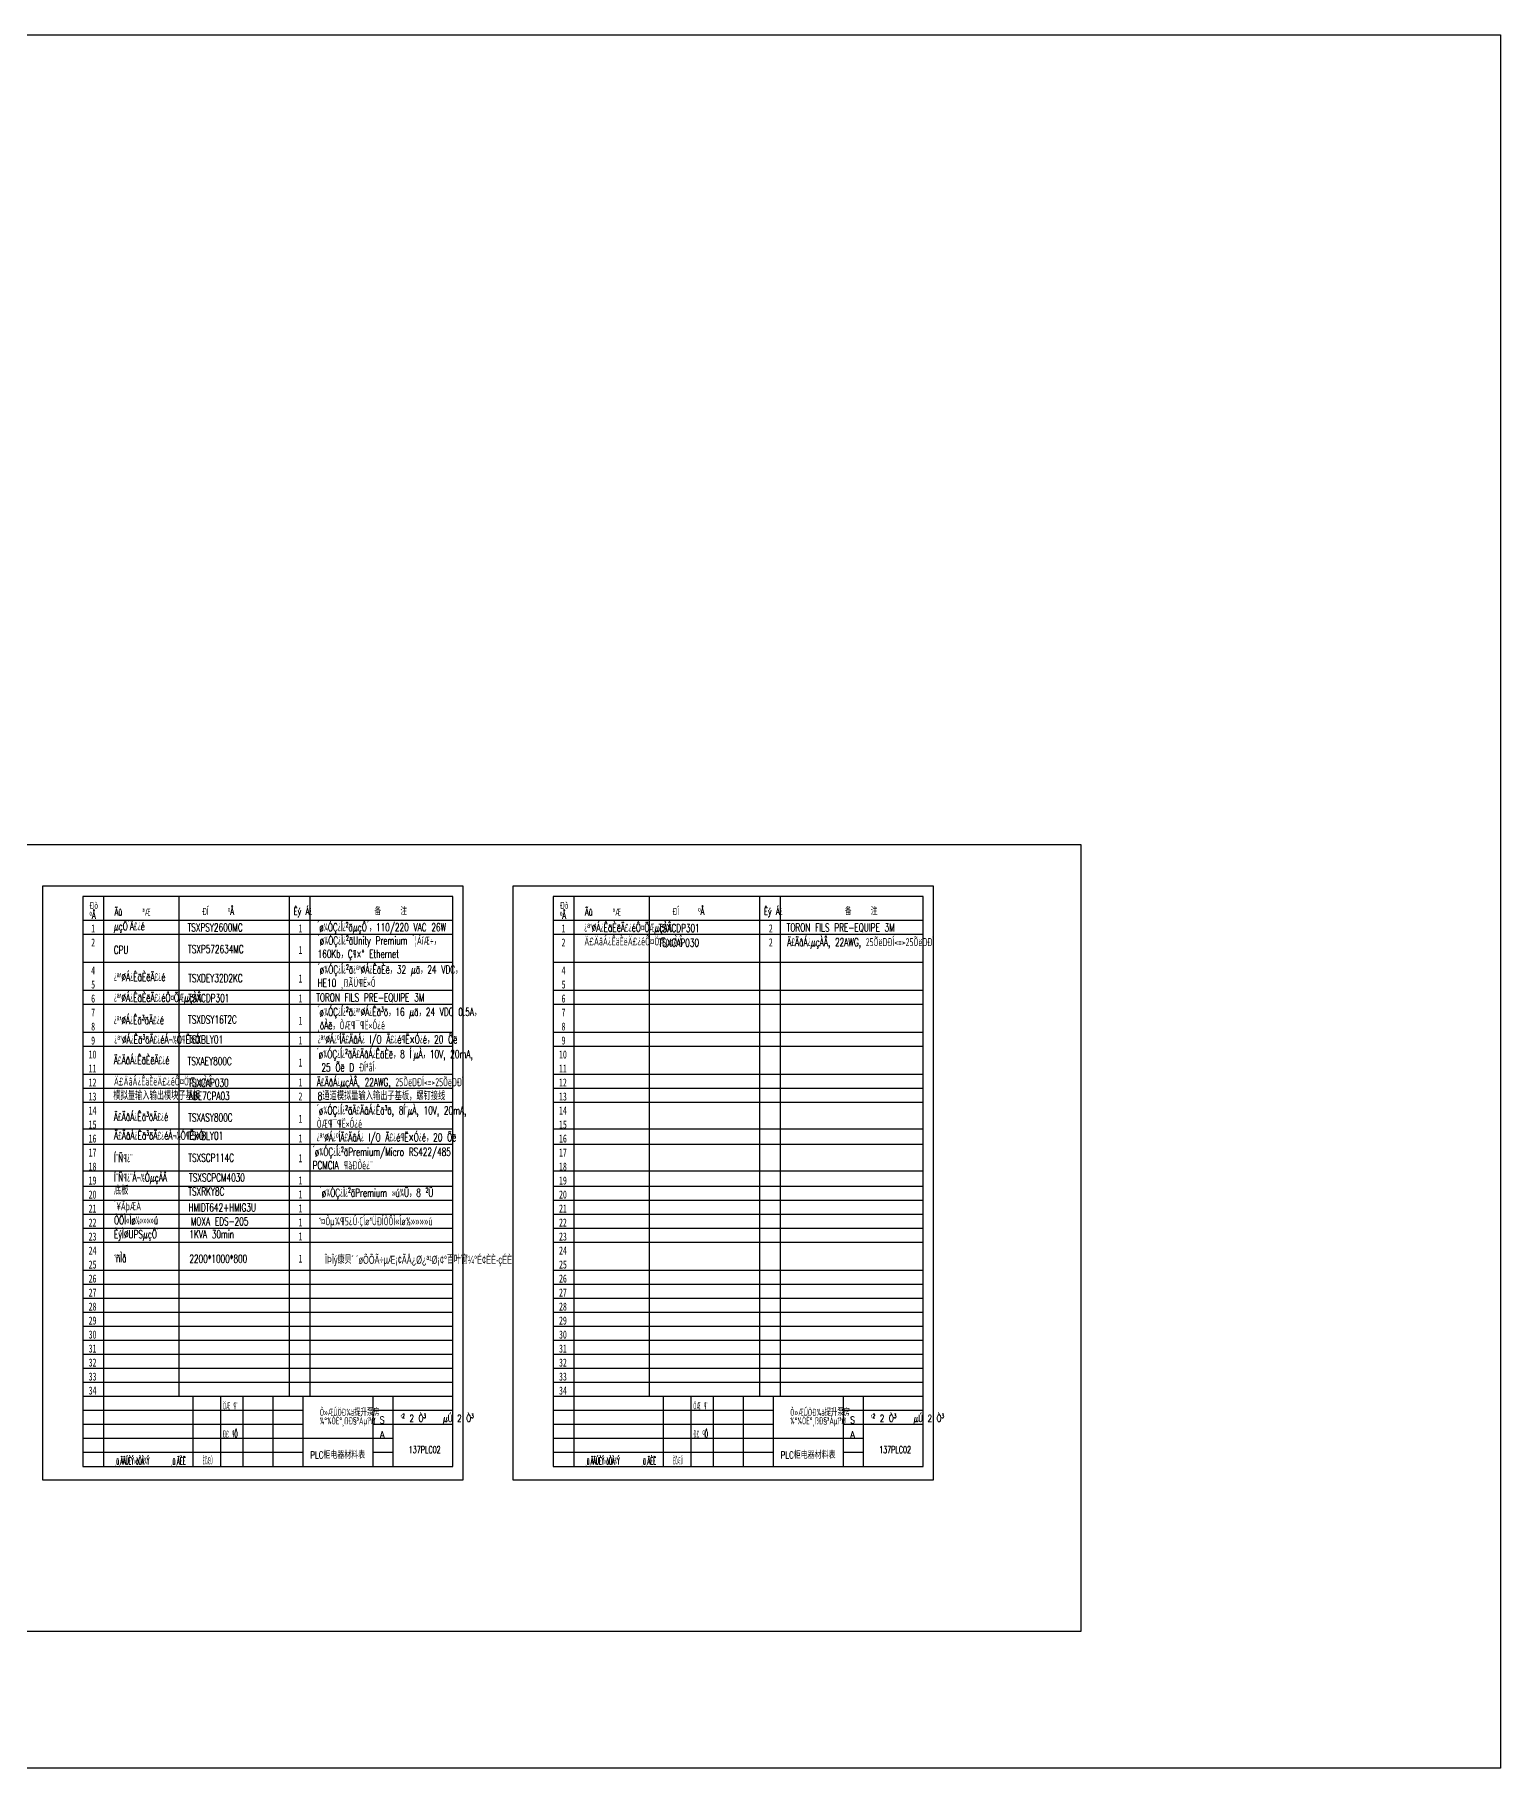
# Model space of a CAD drawing. Header units: millimetres. Extents: x 201 to 11482, y -7821 to 251.
# Drawn here: x 10016 to 11482, y -5888 to -4154 of the extents above; entities that cross this region are included whole.
import ezdxf
from ezdxf.enums import TextEntityAlignment as Align

# ---------------------------------------------------------------- set-up
doc = ezdxf.new("R2010")
doc.units = ezdxf.units.MM
doc.linetypes.add('CENTER2', pattern=[1.125, 0.75, -0.125, 0.125, -0.125])
for name, color, linetype in [('01´ÖÊµÏß', 3, 'Continuous'), ('02', 7, 'Continuous'), ('02Ï¸ÊµÏß', 7, 'Continuous'), ('11', 7, 'Continuous')]:
    doc.layers.add(name, color=color, linetype=linetype)
doc.layers.add('SECTION', color=3, linetype='CENTER2', lineweight=9)
doc.styles.add('HZ', font='txt', dxfattribs={"width": 0.67, "bigfont": 'hztxt'})

msp = doc.modelspace()

# ---------------------------------------------------------------- linework, layer by layer
at = {"color": 7, "linetype": 'Continuous'}
for p, q in [((10434.586, -5016.175), (10064.586, -5016.175)), ((10905.038, -5016.175), (10535.038, -5016.175)), ((10434.586, -5040.175), (10064.586, -5040.175)), ((10905.038, -5040.175), (10535.038, -5040.175)), ((10434.586, -5516.175), (10064.586, -5516.175)), ((10174.586, -5516.175), (10174.586, -5586.175)), ((10202.326, -5516.175), (10202.326, -5586.175)), ((10224.586, -5516.175), (10224.586, -5586.175)), ((10254.586, -5516.175), (10254.586, -5586.175)), ((10284.586, -5516.175), (10284.586, -5586.175)), ((10354.586, -5516.175), (10354.586, -5586.175)), ((10374.586, -5516.175), (10374.586, -5586.573)), ((10905.038, -5516.175), (10535.038, -5516.175)), ((10645.038, -5516.175), (10645.038, -5586.175)), ((10672.778, -5516.175), (10672.778, -5586.175)), ((10695.038, -5516.175), (10695.038, -5586.175)), ((10725.038, -5516.175), (10725.038, -5586.175)), ((10755.038, -5516.175), (10755.038, -5586.175)), ((10825.038, -5516.175), (10825.038, -5586.175)), ((10845.038, -5516.175), (10845.038, -5586.573)), ((10284.586, -5530.175), (10064.586, -5530.175)), ((10284.586, -5544.175), (10064.586, -5544.175)), ((10434.586, -5530.175), (10354.586, -5530.175)), ((10434.586, -5544.175), (10354.586, -5544.175)), ((10755.038, -5530.175), (10535.038, -5530.175)), ((10755.038, -5544.175), (10535.038, -5544.175)), ((10905.038, -5530.175), (10825.038, -5530.175)), ((10905.038, -5544.175), (10825.038, -5544.175)), ((10354.586, -5558.175), (10064.586, -5558.175)), ((10374.586, -5558.175), (10354.586, -5558.175)), ((10825.038, -5558.175), (10535.038, -5558.175)), ((10845.038, -5558.175), (10825.038, -5558.175)), ((10284.586, -5572.175), (10064.586, -5572.175)), ((10374.586, -5572.175), (10354.586, -5572.175)), ((10755.038, -5572.175), (10535.038, -5572.175)), ((10845.038, -5572.175), (10825.038, -5572.175)), ((10064.586, -5586.175), (10434.586, -5586.175)), ((10535.038, -5586.175), (10905.038, -5586.175))]:
    msp.add_line(p, q, dxfattribs=at)
msp.add_lwpolyline([(741.178, -4154.422), (11482.36, -4154.422), (11482.36, -5887.788), (741.178, -5887.788)], close=True)
at = {"layer": '01´ÖÊµÏß'}
for p, q in [((10064.586, -5016.175), (10064.586, -5586.175)), ((10085.251, -5016.175), (10085.251, -5586.175)), ((10160.598, -5016.175), (10160.598, -5516.175)), ((10270.953, -5016.175), (10270.953, -5516.175)), ((10291.602, -5016.175), (10291.602, -5516.175)), ((10434.586, -5586.175), (10434.586, -5016.175)), ((10535.038, -5016.175), (10535.038, -5586.175)), ((10555.704, -5016.175), (10555.704, -5586.175)), ((10631.051, -5016.175), (10631.051, -5516.175)), ((10741.406, -5016.175), (10741.406, -5516.175)), ((10762.055, -5016.175), (10762.055, -5516.175)), ((10905.038, -5586.175), (10905.038, -5016.175))]:
    msp.add_line(p, q, dxfattribs=at)
at = {"layer": '02', "color": 7, "linetype": 'Continuous'}
for p, q in [((10024.586, -5599.593), (10024.586, -5005.593)), ((10024.586, -5005.593), (10444.586, -5005.593)), ((10444.586, -5005.593), (10444.586, -5599.593)), ((10495.038, -5599.593), (10495.038, -5005.593)), ((10495.038, -5005.593), (10915.038, -5005.593)), ((10915.038, -5005.593), (10915.038, -5599.593)), ((10444.586, -5599.593), (10024.586, -5599.593)), ((10915.038, -5599.593), (10495.038, -5599.593))]:
    msp.add_line(p, q, dxfattribs=at)
at = {"layer": '02', "color": 2, "lineweight": -2}
msp.add_lwpolyline([(9454.713, -4964.017), (11062.758, -4964.017), (11062.758, -5751.009), (9454.713, -5751.009)], close=True, dxfattribs=at)
at = {"layer": '02Ï¸ÊµÏß'}
for p, q in [((10434.586, -5054.175), (10064.586, -5054.175)), ((10905.038, -5054.175), (10535.038, -5054.175)), ((10434.586, -5110.175), (10064.586, -5110.175)), ((10905.038, -5110.175), (10535.038, -5110.175)), ((10434.586, -5124.175), (10064.586, -5124.175)), ((10905.038, -5124.175), (10535.038, -5124.175)), ((10434.586, -5166.175), (10064.586, -5166.175)), ((10905.038, -5166.175), (10535.038, -5166.175)), ((10434.586, -5194.175), (10064.586, -5194.175)), ((10905.038, -5194.175), (10535.038, -5194.175)), ((10434.586, -5208.175), (10064.586, -5208.175)), ((10905.038, -5208.175), (10535.038, -5208.175)), ((10434.586, -5222.175), (10064.586, -5222.175)), ((10905.038, -5222.175), (10535.038, -5222.175)), ((10434.586, -5248.588), (10064.586, -5248.588)), ((10905.038, -5248.588), (10535.038, -5248.588)), ((10434.586, -5264.175), (10064.586, -5264.175)), ((10905.038, -5264.175), (10535.038, -5264.175)), ((10434.586, -5290.693), (10064.586, -5290.693)), ((10905.038, -5290.693), (10535.038, -5290.693)), ((10434.586, -5306.175), (10064.586, -5306.175)), ((10434.586, -5320.175), (10064.586, -5320.175)), ((10905.038, -5306.175), (10535.038, -5306.175)), ((10905.038, -5320.175), (10535.038, -5320.175)), ((10434.586, -5334.175), (10064.586, -5334.175)), ((10905.038, -5334.175), (10535.038, -5334.175)), ((10434.586, -5348.175), (10064.586, -5348.175)), ((10905.038, -5348.175), (10535.038, -5348.175)), ((10434.586, -5362.175), (10064.586, -5362.175)), ((10905.038, -5362.175), (10535.038, -5362.175)), ((10434.586, -5390.175), (10064.586, -5390.175)), ((10434.586, -5390.175), (10064.586, -5390.175)), ((10905.038, -5390.175), (10535.038, -5390.175)), ((10905.038, -5390.175), (10535.038, -5390.175)), ((10434.586, -5418.175), (10064.586, -5418.175)), ((10905.038, -5418.175), (10535.038, -5418.175)), ((10434.586, -5432.175), (10064.586, -5432.175)), ((10905.038, -5432.175), (10535.038, -5432.175)), ((10434.586, -5446.175), (10064.586, -5446.175)), ((10905.038, -5446.175), (10535.038, -5446.175)), ((10434.586, -5460.175), (10064.586, -5460.175)), ((10434.586, -5474.175), (10064.586, -5474.175)), ((10905.038, -5460.175), (10535.038, -5460.175)), ((10905.038, -5474.175), (10535.038, -5474.175)), ((10434.586, -5488.175), (10064.586, -5488.175)), ((10905.038, -5488.175), (10535.038, -5488.175)), ((10434.586, -5502.175), (10064.586, -5502.175)), ((10905.038, -5502.175), (10535.038, -5502.175))]:
    msp.add_line(p, q, dxfattribs=at)
at = {"layer": '11', "color": 7, "linetype": 'Continuous'}
for p, q in [((10434.586, -5082.175), (10064.586, -5082.175)), ((10905.038, -5082.175), (10535.038, -5082.175)), ((10434.586, -5152.175), (10064.586, -5152.175)), ((10905.038, -5152.175), (10535.038, -5152.175)), ((10434.586, -5404.175), (10064.586, -5404.175)), ((10905.038, -5404.175), (10535.038, -5404.175))]:
    msp.add_line(p, q, dxfattribs=at)

# ---------------------------------------------------------------- texts
at = {"color": 7, "linetype": 'Continuous', "style": 'HZ'}
for s, width, p in [('Ðò', 0.709578, (10071.415, -5028.449)), ('Ãû    ³Æ', 0.709578, (10096.318, -5035.158)), ('ÐÍ    ºÅ', 0.709578, (10184.038, -5034.602)), ('Êý Á¿', 0.709578, (10275.505, -5034.571)), ('备    注', 0.709578, (10356.302, -5034.449)), ('Ðò', 0.709578, (10541.867, -5028.449)), ('Ãû    ³Æ', 0.709578, (10566.77, -5035.158)), ('ÐÍ    ºÅ', 0.709578, (10654.49, -5034.602)), ('Êý Á¿', 0.709578, (10745.958, -5034.571)), ('备    注', 0.709578, (10826.755, -5034.449)), ('ºÅ', 0.709578, (10071.415, -5038.449)), ('ºÅ', 0.709578, (10541.867, -5038.449)), ('¹² 2 Ò³   µÚ 2 Ò³', 0.7378, (10382.233, -5541.267)), ('¹² 2 Ò³   µÚ 2 Ò³', 0.7378, (10852.686, -5541.267)), ('PLC柜电器材料表', 0.737759, (10292.143, -5578.167)), ('PLC柜电器材料表', 0.737759, (10762.595, -5578.167))]:
    msp.add_text(s, height=7, dxfattribs=dict(at, width=width)).set_placement(p)
at = {"color": 7, "style": 'HZ', "width": 0.67}
for s, p in [('µçÔ´Ä£¿é', (10095.617, -5049.895)), ('TSXPSY2600MC', (10169.405, -5051.055)), ('¿ª¹ØÁ¿ÊäÈëÄ£¿éÔ¤ÖÆµçÀÂ', (10566.193, -5051.303)), ('TSXCDP301', (10640.514, -5051.633)), ('Ä£ÄâÁ¿ÊäÈëÄ£¿éÔ¤ÖÆµçÀÂ', (10566.193, -5065.079)), ('TSXCAP030', (10640.514, -5066.293)), ('CPU', (10095.617, -5073.475)), ('TSXP572634MC', (10169.938, -5072.739)), ('¿ª¹ØÁ¿ÊäÈëÄ£¿é', (10095.74, -5100.631)), ('TSXDEY32D2KC', (10170.062, -5101.767)), ('¿ª¹ØÁ¿ÊäÈëÄ£¿éÔ¤ÖÆµçÀÂ', (10095.74, -5121.303)), ('TSXCDP301', (10170.062, -5121.633)), ('¿ª¹ØÁ¿Êä³öÄ£¿é', (10095.617, -5143.814)), ('TSXDSY16T2C', (10169.938, -5143.103)), ('¿ª¹ØÁ¿Êä³öÄ£¿éÁ¬½Ó¶Ë×Ó', (10096.208, -5163.236)), ('TSXBLY01', (10170.062, -5163.182)), ('Ä£ÄâÁ¿ÊäÈëÄ£¿é', (10095.617, -5183.852)), ('TSXAEY800C', (10169.526, -5184.741)), ('Ä£ÄâÁ¿ÊäÈëÄ£¿éÔ¤ÖÆµçÀÂ', (10095.74, -5205.079)), ('TSXCAP030', (10170.062, -5206.293)), ('Ä£ÄâÁ¿Êä³öÄ£¿é', (10095.74, -5240.396)), ('TSXASY800C', (10170.062, -5241.128)), ('Ä£ÄâÁ¿Êä³öÄ£¿éÁ¬½Ó¶Ë×Ó', (10095.863, -5259.221)), ('TSXBLY01', (10170.185, -5259.257)), ('Í¨Ñ¶¿¨', (10095.863, -5281.815)), ('TSXSCP114C', (10170.185, -5281.305)), ('Í¨Ñ¶¿¨Á¬½ÓµçÀÂ', (10095.863, -5301.204)), ('TSXSCPCM4030\xa0', (10170.936, -5301.174)), ('底板', (10095.863, -5314.131)), ('´¥ÃþÆÁ', (10095.863, -5329.753)), ('TSXRKY8C', (10170.185, -5315.017)), ('ÒÔÌ«Íø½»»»»ú', (10095.863, -5343.753)), ('ÈýÌØUPSµçÔ´', (10095.863, -5357.753)), ('1KVA 30min', (10171.21, -5357.753)), ('¹ñÌå', (10095.863, -5381.644)), ('2200*1000*800', (10171.21, -5382.29))]:
    msp.add_text(s, height=8, dxfattribs=at).set_placement(p)
at = {"color": 7, "linetype": 'Continuous', "style": 'HZ'}
for s, width, p, p2 in [('ÖÆ ¶¨', 0.863107, (10204.753, -5529.006), (10219.453, -5529.006)), ('ÖÆ ¶¨', 0.863107, (10675.205, -5529.006), (10689.905, -5529.006)), ('S', 1.05, (10361.622, -5543.003), (10366.522, -5543.003)), ('S', 1.05, (10832.075, -5543.003), (10836.975, -5543.003)), ('Ð£ ¶Ô', 0.857556, (10204.753, -5557.006), (10219.453, -5557.006)), ('A', 1.05, (10361.622, -5557.735), (10366.522, -5557.735)), ('Ð£ ¶Ô', 0.857556, (10675.205, -5557.006), (10689.905, -5557.006)), ('A', 1.05, (10832.075, -5557.735), (10836.975, -5557.735)), ('¸ü¸ÄÄÚÈÝ»òÒÀ¾Ý', 0.709578, (10096.811, -5584.052), (10131.111, -5584.052)), ('¸ü¸ÄÈË', 0.707427, (10152.819, -5584.052), (10167.519, -5584.052)), ('ÈÕÆÚ', 0.734711, (10184.622, -5583.9), (10194.422, -5583.9)), ('¸ü¸ÄÄÚÈÝ»òÒÀ¾Ý', 0.709578, (10567.263, -5584.052), (10601.563, -5584.052)), ('¸ü¸ÄÈË', 0.707427, (10623.271, -5584.052), (10637.971, -5584.052)), ('ÈÕÆÚ', 0.734711, (10655.075, -5583.9), (10664.875, -5583.9))]:
    msp.add_text(s, height=7, dxfattribs=dict(at, width=width)).set_placement(p, p2, align=Align.FIT)
at = {"color": 7, "char_height": 8, "attachment_point": 1, "style": 'HZ'}
for s, insert in [('´ø¼ÓÇ¿Í¿²ãµçÔ´，110/220 VAC 26W', (10299.121, -5042.891)), ('TORON FILS PRE-EQUIPE 3M', (10768.599, -5043.093)), ('´ø¼ÓÇ¿Í¿²ãUnity Premium ´¦ÀíÆ÷，\\P160Kb，Ç¶×° Ethernet', (10299.465, -5056.191)), ('Ä£ÄâÁ¿µçÀÂ, 22AWG, 25ÕëDÐÍ<=>25ÕëDÐÍ', (10769.163, -5057.753)), ('´ø¼ÓÇ¿Í¿²ã¿ª¹ØÁ¿ÊäÈë，32 µã，24 VDC，\\PHE10 ¸ßÃÜ¶Ë×Ó', (10299.522, -5085.185)), ('TORON FILS PRE-EQUIPE 3M', (10298.146, -5113.093)), ('´ø¼ÓÇ¿Í¿²ã¿ª¹ØÁ¿Êä³ö，16 µã，24 VDC 0.5A，\\P¸ôÀë，ÒÆ¶¯¶Ë×Ó¿é', (10299.34, -5127.553)), ('¿ª¹ØÁ¿ºÍÄ£ÄâÁ¿ I/O Ä£¿é¶Ë×Ó¿é，20 Õë', (10299.552, -5155.018)), ('´ø¼ÓÇ¿Í¿²ãÄ£ÄâÁ¿ÊäÈë，8 Í¨µÀ，10V, 20mA,\\P 25 Õë D ÐÍ²åÍ·', (10298.546, -5169.726)), ('Ä£ÄâÁ¿µçÀÂ, 22AWG, 25ÕëDÐÍ<=>25ÕëDÐÍ', (10298.71, -5197.753)), ('模拟量输入输出模块子基板', (10095.198, -5211.349)), ('ABE7CPA03', (10170.638, -5211.565)), ('8通道模拟量输入输出子基板，螺钉接线', (10299.543, -5211.606)), ('´ø¼ÓÇ¿Í¿²ãÄ£ÄâÁ¿Êä³ö, 8Í¨µÀ, 10V, 20mA, \\PÒÆ¶¯¶Ë×Ó¿é', (10298.669, -5225.961)), ('¿ª¹ØÁ¿ºÍÄ£ÄâÁ¿ I/O Ä£¿é¶Ë×Ó¿é，20 Õë', (10298.566, -5252.92)), ('´ø¼ÓÇ¿Í¿²ãPremium/Micro RS422/485 \\PPCMCIA ¶àÐ\xadÒé¿¨', (10294.556, -5267.477)), ('´ø¼ÓÇ¿Í¿²ãPremium »ú¼Ü，8 ²Û', (10301.496, -5308.282)), ('HMIDT642+HMIG3U', (10170.318, -5323.045)), (' MOXA EDS-205 ', (10167.879, -5336.929)), ('¹¤Òµ¼¶5¿Ú·ÇÍø¹ÜÐÍÒÔÌ«Íø½»»»»ú', (10300.524, -5336.844)), ('{\\FAaa.shx,C:/hz/hztxt|c0;ÎÞÎý康贝´ ´øÕÕÃ÷µÆ¡¢ÃÅ¿Ø¿ª¹Ø¡¢°百叶窗¼°É¢ÈÈ·çÉÈ}', (10306.738, -5375.337))]:
    msp.add_mtext(s, dxfattribs=dict(at, insert=insert))
at = {"layer": '11', "color": 7, "linetype": 'Continuous', "width": 0.6}
for s, p in [('2', (10750.784, -5051.965)), ('2', (10072.995, -5066.071)), ('1', (10072.995, -5052.071)), ('1', (10280.331, -5051.965)), ('2', (10543.447, -5066.071)), ('1', (10543.447, -5052.071)), ('2', (10750.784, -5065.965)), ('1', (10280.331, -5073.578)), ('4', (10072.995, -5094.071)), ('1', (10280.331, -5102.159)), ('4', (10543.447, -5094.071)), ('5', (10072.995, -5108.071)), ('5', (10543.447, -5108.071)), ('6', (10072.995, -5122.071)), ('7', (10072.995, -5136.071)), ('1', (10280.331, -5121.965)), ('6', (10543.447, -5122.071)), ('7', (10543.447, -5136.071)), ('8', (10072.995, -5150.071)), ('1', (10280.331, -5144.291)), ('8', (10543.447, -5150.071)), ('9', (10072.995, -5164.071)), ('1', (10280.331, -5163.965)), ('9', (10543.447, -5164.071)), ('10', (10070.466, -5178.071)), ('1', (10280.331, -5186.177)), ('10', (10540.919, -5178.071)), ('11', (10070.466, -5192.071)), ('12', (10070.466, -5206.071)), ('1', (10280.331, -5205.965)), ('11', (10540.919, -5192.071)), ('12', (10540.919, -5206.071)), ('13', (10070.466, -5220.071)), ('2', (10280.331, -5219.965)), ('13', (10540.919, -5220.071)), ('14', (10070.466, -5234.071)), ('1', (10280.331, -5242.309)), ('14', (10540.919, -5234.071)), ('15', (10070.466, -5248.071)), ('15', (10540.919, -5248.071)), ('16', (10070.466, -5262.071)), ('17', (10070.466, -5276.071)), ('1', (10280.331, -5261.965)), ('16', (10540.919, -5262.071)), ('17', (10540.919, -5276.071)), ('18', (10070.466, -5290.071)), ('1', (10280.331, -5281.731)), ('18', (10540.919, -5290.071)), ('19', (10070.466, -5304.071)), ('1', (10280.331, -5303.965)), ('19', (10540.919, -5304.071)), ('20', (10070.466, -5318.071)), ('1', (10280.331, -5317.965)), ('20', (10540.919, -5318.071)), ('21', (10070.466, -5332.071)), ('22', (10070.466, -5346.071)), ('1', (10280.331, -5331.965)), ('1', (10280.331, -5345.965)), ('21', (10540.919, -5332.071)), ('22', (10540.919, -5346.071)), ('23', (10070.466, -5360.071)), ('1', (10280.331, -5359.965)), ('23', (10540.919, -5360.071)), ('24', (10070.466, -5374.071)), ('24', (10540.919, -5374.071)), ('25', (10070.466, -5388.071)), ('1', (10280.331, -5382.162)), ('25', (10540.919, -5388.071)), ('26', (10070.466, -5402.071)), ('26', (10540.919, -5402.071)), ('27', (10070.466, -5416.071)), ('28', (10070.466, -5430.071)), ('27', (10540.919, -5416.071)), ('28', (10540.919, -5430.071)), ('29', (10070.466, -5444.071)), ('29', (10540.919, -5444.071)), ('30', (10070.466, -5458.071)), ('30', (10540.919, -5458.071)), ('31', (10070.466, -5472.071)), ('31', (10540.919, -5472.071)), ('32', (10070.466, -5486.071)), ('33', (10070.466, -5500.071)), ('32', (10540.919, -5486.071)), ('33', (10540.919, -5500.071)), ('34', (10070.466, -5514.071)), ('34', (10540.919, -5514.071))]:
    msp.add_text(s, height=8, dxfattribs=at).set_placement(p)
at = {"layer": 'SECTION', "color": 3, "style": 'HZ', "width": 0.67}
for s, height, p in [('Ò»ÆÚÖÐ¼ä提升泵房', 6.98805, (10301.703, -5535.324)), ('Ò»ÆÚÖÐ¼ä提升泵房', 6.98805, (10772.155, -5535.324)), ('¼°¼ÓÉ°¸ßÐ§³Áµí³Ø', 6.98805, (10301.538, -5543.865)), ('¼°¼ÓÉ°¸ßÐ§³Áµí³Ø', 6.98805, (10771.991, -5543.865)), ('137PLC02', 6.9881, (10390.614, -5572.542)), ('137PLC02', 6.9881, (10861.066, -5572.542))]:
    msp.add_text(s, height=height, dxfattribs=at).set_placement(p)

doc.saveas('drawing.dxf')
